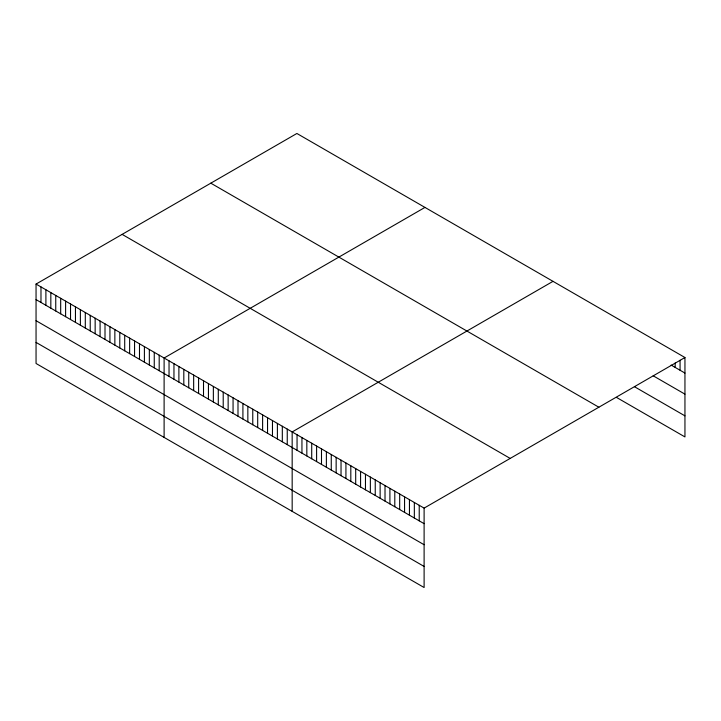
<?xml version="1.0" encoding="UTF-8"?>
<svg xmlns="http://www.w3.org/2000/svg" width="721" height="721" viewBox="0 0 721 721"><rect width="100%" height="100%" fill="white"/><g stroke="black" fill="none" stroke-linecap="round" stroke-linejoin="round"><path stroke-width="1.08" d="M36.05 284.074L424.11 508.116L424.11 587.525L36.05 363.483L36.05 284.074L296.89 133.475L684.95 357.517L684.95 436.926L616.536 397.433M424.948 207.414L164.109 358.004L164.109 437.413M553.007 281.343L292.167 431.942L292.167 511.351M424.11 508.116L684.95 357.517M671.107 365.069L684.95 373.063M653.19 375.803L684.95 394.144M634.453 386.699L684.95 415.855M210.811 183.17L598.872 407.221M122.128 234.379L510.189 458.421M36.05 299.612L424.11 523.662M36.05 320.692L424.11 544.734M36.05 342.403L424.11 566.445M680.065 360.248L680.065 370.243M675.18 362.978L675.18 367.422M419.225 505.295L419.225 520.841M414.341 502.474L414.341 518.02M409.447 499.653L409.447 515.2M404.562 496.832L404.562 512.379M399.677 494.011L399.677 509.549M394.793 491.19L394.793 506.728M389.908 488.369L389.908 503.907M385.014 485.548L385.014 501.086M380.129 482.728L380.129 498.265M375.244 479.907L375.244 495.444M370.36 477.086L370.36 492.623M365.466 474.256L365.466 489.802M360.581 471.435L360.581 486.981M355.696 468.614L355.696 484.161M350.812 465.793L350.812 481.34M345.927 462.972L345.927 478.519M341.033 460.151L341.033 475.698M336.148 457.33L336.148 472.877M331.263 454.509L331.263 470.056M326.379 451.688L326.379 467.235M321.494 448.868L321.494 464.414M316.6 446.047L316.6 461.593M311.715 443.226L311.715 458.772M306.831 440.405L306.831 455.951M301.946 437.584L301.946 453.13M297.052 434.763L297.052 450.31M287.246 429.094L287.246 444.641M282.317 426.255L282.317 441.793M277.396 423.407L277.396 438.954M272.466 420.568L272.466 436.106M267.545 417.72L267.545 433.267M262.615 414.881L262.615 430.419M257.694 412.033L257.694 427.58M252.765 409.195L252.765 424.732M247.844 406.347L247.844 421.893M242.914 403.508L242.914 419.045M237.993 400.66L237.993 416.206M233.063 397.821L233.063 413.358M228.142 394.973L228.142 410.519M223.213 392.134L223.213 407.671M218.292 389.286L218.292 404.832M213.362 386.438L213.362 401.985M208.441 383.599L208.441 399.146M203.511 380.751L203.511 396.298M198.59 377.912L198.59 393.459M193.661 375.064L193.661 390.611M188.74 372.225L188.74 387.772M183.81 369.377L183.81 384.924M178.889 366.538L178.889 382.085M173.959 363.69L173.959 379.237M169.038 360.851L169.038 376.389M159.188 355.165L159.188 370.702M154.258 352.317L154.258 367.863M149.337 349.478L149.337 365.015M144.407 346.63L144.407 362.176M139.486 343.791L139.486 359.328M134.557 340.943L134.557 356.489M129.636 338.104L129.636 353.641M124.706 335.256L124.706 350.803M119.785 332.417L119.785 347.955M114.855 329.569L114.855 345.116M109.934 326.73L109.934 342.268M105.005 323.882L105.005 339.429M100.084 321.034L100.084 336.581M95.154 318.195L95.154 333.742M90.233 315.347L90.233 330.894M85.303 312.508L85.303 328.055M80.382 309.66L80.382 325.207M75.453 306.822L75.453 322.368M70.532 303.974L70.532 319.52M65.602 301.135L65.602 316.681M60.681 298.287L60.681 313.833M55.751 295.448L55.751 310.985M50.831 292.6L50.831 308.146M45.901 289.761L45.901 305.298M40.98 286.913L40.98 302.459"/></g></svg>
